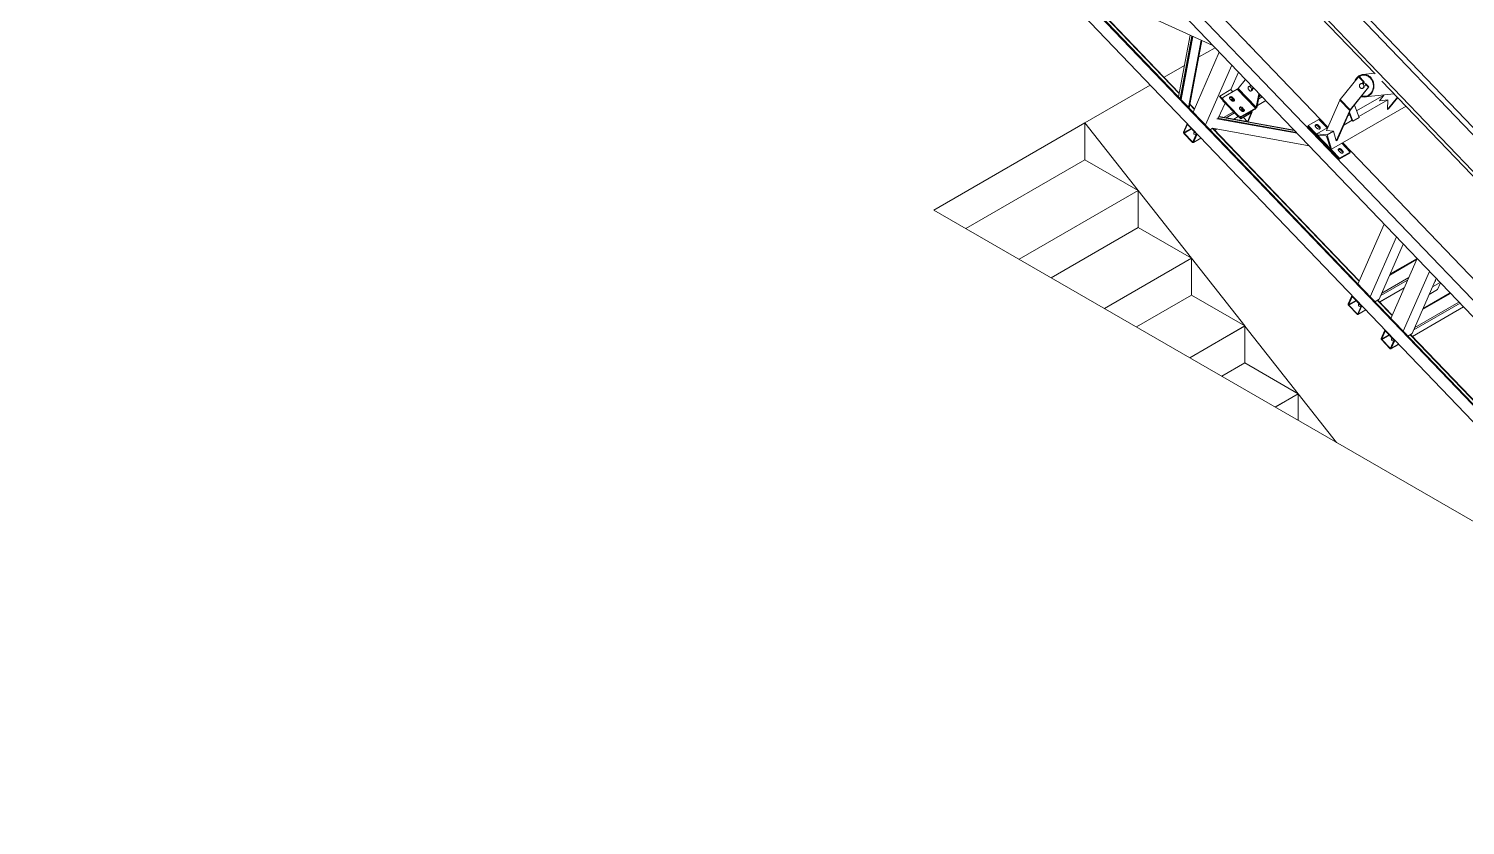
# Model space of a CAD drawing. Header units: millimetres. Extents: x 26816 to 90584, y 11074 to 56542.
# Drawn here: x 59924 to 65639, y 20511 to 23682 of the extents above; entities that cross this region are included whole.
import ezdxf

# ---------------------------------------------------------------- set-up
doc = ezdxf.new("R2010")
doc.units = ezdxf.units.MM
doc.layers.add('MAU_XAM', color=8, linetype='Continuous')
doc.layers.add('MAU_XANH', color=5, linetype='Continuous')

msp = doc.modelspace()

# ---------------------------------------------------------------- linework, layer by layer
at = {"layer": 'MAU_XAM', "linetype": 'Continuous', "lineweight": 0}
for p, q in [((64578.6, 23568.7), (64643.9, 23606.4)), ((64440.8, 23489.1), (64521.8, 23535.9)), ((64125.8, 23307.3), (64385.9, 23457.5)), ((64125.8, 23307.3), (63524.7, 22960.3)), ((64337.9, 23037.9), (64125.8, 23307.3)), ((64125.8, 23307.3), (64125.8, 23160.3)), ((64125.8, 23160.3), (63652, 22886.8)), ((64337.9, 23037.9), (64125.8, 23160.3)), ((64337.9, 23037.9), (63864.2, 22764.4)), ((64338, 23037.8), (63864.3, 22764.3)), ((64550.1, 22768.3), (64338, 23037.8)), ((64338, 22890.8), (64338, 23037.8)), ((67767.4, 20511.1), (63524.7, 22960.3)), ((64338, 22890.8), (63991.6, 22690.8)), ((64550.1, 22768.3), (64338, 22890.8)), ((64550.1, 22768.3), (64203.7, 22568.3)), ((64550.2, 22768.2), (64203.9, 22568.3)), ((64762.3, 22498.8), (64550.2, 22768.2)), ((64550.2, 22621.2), (64550.2, 22768.2)), ((64550.2, 22621.2), (64331.2, 22494.8)), ((64762.3, 22498.8), (64550.2, 22621.2)), ((64762.3, 22498.8), (64543.3, 22372.3)), ((64762.4, 22498.7), (64543.4, 22372.2)), ((64974.6, 22229.2), (64762.4, 22498.7)), ((64762.4, 22351.7), (64762.4, 22498.7)), ((64762.4, 22351.7), (64670.7, 22298.7)), ((64974.6, 22229.2), (64762.4, 22351.7)), ((64974.6, 22229.2), (64882.9, 22176.3)), ((64974.6, 22229.1), (64883, 22176.2)), ((65127.3, 22035.2), (64974.6, 22229.1)), ((64974.6, 22123.3), (64974.6, 22229.1))]:
    msp.add_line(p, q, dxfattribs=at)
at = {"layer": 'MAU_XANH', "linetype": 'Continuous', "lineweight": 0}
for p, q in [((49525.5, 39966.6), (66602.5, 22140.9)), ((49652, 39980.2), (67084.7, 21783.1)), ((49673, 39988.3), (67225.5, 21666.2)), ((66278, 21966.7), (60089.2, 28426.9)), ((66265.8, 21913.4), (60069.3, 28381.6)), ((66658.6, 21151.2), (59963.4, 28139.9)), ((66663.5, 21148.3), (60014, 28089.4)), ((66668.4, 21145.5), (60015, 28090.6)), ((66517.1, 21232.9), (62709.2, 25207.7)), ((64652.1, 24158.2), (65280.5, 23502.1)), ((65092.8, 23289.9), (64496.2, 23912.7)), ((64635.3, 23615.5), (64043.3, 23885.8)), ((64500.9, 23424.1), (64070.6, 23873.3)), ((64501.3, 23426), (64074.5, 23871.5)), ((64498.4, 23410.7), (64544.4, 23656.9)), ((64504.8, 23404), (64551.4, 23653.7)), ((64506.4, 23402.3), (64553.3, 23652.9)), ((64508.6, 23400), (64555.7, 23651.8)), ((64538.6, 23368.7), (64588.7, 23636.7)), ((64540.8, 23366.4), (64591.1, 23635.6)), ((64783.4, 23614.5), (64782.1, 23615.9)), ((64782.4, 23613.9), (64783.4, 23614.5)), ((64782.9, 23613.4), (64783.4, 23614.5)), ((64556.2, 23350.3), (64660.8, 23588.8)), ((64605.4, 23298.9), (64710, 23537.5)), ((64706.8, 23439.9), (64737.2, 23509.1)), ((65214.4, 23491.1), (65141.6, 23400.2)), ((65216.8, 23491.4), (65214.4, 23491.1)), ((65234.1, 23470.6), (65214.4, 23491.1)), ((65236.5, 23470.9), (65216.8, 23491.4)), ((65277.9, 23504.9), (65231.7, 23500)), ((65234.5, 23497.7), (65234.4, 23497.6)), ((64706.8, 23439.9), (64662.3, 23414.2)), ((64732.4, 23441.4), (64677.2, 23409.6)), ((64715, 23431.4), (64706.8, 23439.9)), ((64732.4, 23441.4), (64804.5, 23366.1)), ((64735.7, 23444.1), (64763.5, 23479.2)), ((64807.1, 23369.6), (64735.7, 23444.1)), ((64764.8, 23480.3), (64764.4, 23480)), ((64781, 23453.7), (64777.5, 23451.7)), ((64787.5, 23456.6), (64783.3, 23454.2)), ((64786.5, 23457.7), (64785.5, 23455.4)), ((64787.5, 23434.4), (64791, 23436.4)), ((64792.5, 23444.6), (64796, 23446.6)), ((64793, 23439.9), (64796.3, 23447.4)), ((65253.8, 23450.1), (65180.9, 23359.2)), ((65256.2, 23450.3), (65183.3, 23359.4)), ((65228.3, 23464.4), (65225.9, 23464.1)), ((65228, 23444.3), (65230.4, 23444.5)), ((65229.2, 23464.4), (65234.1, 23470.6)), ((65231.4, 23444.6), (65230.9, 23444.6)), ((65231.1, 23464.2), (65236.5, 23470.9)), ((65236.1, 23464.6), (65231.3, 23464.1)), ((65231.4, 23444.7), (65231.4, 23444.6)), ((65239.1, 23465.6), (65233.1, 23464.9)), ((65236.5, 23470.9), (65234.1, 23470.6)), ((65237.9, 23452.1), (65238.9, 23452.2)), ((65244, 23460.3), (65239.1, 23454.2)), ((65246.4, 23460.6), (65244, 23460.3)), ((65253.8, 23450.1), (65244, 23460.3)), ((65256.2, 23450.3), (65246.4, 23460.6)), ((65256.2, 23450.3), (65253.8, 23450.1)), ((65307.7, 23473.8), (65936.1, 22817.8)), ((64561.1, 23361.3), (64543.3, 23379.9)), ((64561.8, 23362.8), (64543.6, 23381.8)), ((64656.8, 23325.7), (64683.4, 23386.4)), ((64662.3, 23414.2), (64661.5, 23412.4)), ((64672.6, 23400.8), (64661.5, 23412.4)), ((64661.5, 23411.8), (64672.6, 23400.2)), ((64673, 23403), (64662.3, 23414.2)), ((64674.6, 23406.8), (64673.1, 23403.1)), ((64676.7, 23398.7), (64675.1, 23395)), ((64675.1, 23395), (64734.1, 23333.4)), ((64676.7, 23398.7), (64735.7, 23337.1)), ((64683.8, 23386), (64683, 23385.5)), ((64703.1, 23403.2), (64709.6, 23396.4)), ((64711.4, 23405.3), (64713, 23409)), ((64711.4, 23405.3), (64718, 23398.5)), ((64719.5, 23402.1), (64713, 23409)), ((64718, 23398.5), (64719.5, 23402.1)), ((64817.8, 23422.4), (64807.1, 23369.6)), ((64821.3, 23421.3), (64811.3, 23372)), ((64812.2, 23376.3), (64845.8, 23395.7)), ((64845.5, 23396), (64812.3, 23376.9)), ((64831.6, 23410.6), (64817.5, 23402.4)), ((64819.4, 23423.3), (64817.8, 23422.4)), ((64826.9, 23415.4), (64819.3, 23411)), ((64819.6, 23412.5), (64826.1, 23416.3)), ((65140.2, 23398.1), (65087, 23276.7)), ((65179.6, 23357), (65140.2, 23398.1)), ((65141.6, 23400.2), (65180.9, 23359.2)), ((65216.8, 23328.7), (65198.2, 23377.9)), ((65206.9, 23354.8), (65315.4, 23417.4)), ((65215.4, 23332.4), (65330.8, 23399.1)), ((65241.3, 23410.5), (65356.5, 23422.8)), ((65243.4, 23413.3), (65243.6, 23413.3)), ((65316.3, 23418.5), (65297.5, 23395.2)), ((65297.5, 23395.2), (65330.8, 23399.1)), ((65369.2, 23409.5), (65330.3, 23361)), ((65330.8, 23399.1), (65330.3, 23361)), ((65370.4, 23408.3), (65334.4, 23363.3)), ((64970.3, 23265.7), (64650.9, 23323.7)), ((64967.6, 23268.6), (64654, 23325.5)), ((64966.8, 23269.5), (64655.4, 23326)), ((64959.1, 23277.5), (64659.5, 23331.9)), ((64771.6, 23312.3), (64659.8, 23332.5)), ((64716.6, 23351.7), (64677.7, 23329.3)), ((64721.3, 23346.9), (64687.7, 23327.5)), ((64735.3, 23332.4), (64717.4, 23322.1)), ((64718, 23322), (64735.6, 23332.1)), ((64734.1, 23333.4), (64735.7, 23337.1)), ((64739.8, 23330.1), (64746.7, 23322.8)), ((64746.7, 23323.4), (64740.5, 23329.9)), ((64742.4, 23362.2), (64749, 23355.3)), ((64747.5, 23325.2), (64743.4, 23329.6)), ((64747.5, 23325.2), (64746.7, 23323.4)), ((64792.1, 23350.9), (64747.5, 23325.2)), ((64747.6, 23323), (64784.4, 23344.2)), ((64802.9, 23362.5), (64747.8, 23330.7)), ((64749.4, 23334.3), (64747.8, 23330.7)), ((64804.5, 23366.1), (64749.4, 23334.3)), ((64750.7, 23364.3), (64752.3, 23367.9)), ((64750.7, 23364.3), (64757.3, 23357.4)), ((64758.9, 23361.1), (64752.3, 23367.9)), ((64756.4, 23328.1), (64772.3, 23311.5)), ((64772.4, 23312), (64756.8, 23328.3)), ((64757.3, 23357.4), (64758.9, 23361.1)), ((64786.1, 23343.5), (64772.4, 23312)), ((64775.4, 23312.9), (64792.1, 23350.9)), ((64786.1, 23343.5), (64785.1, 23344.6)), ((64792.1, 23350.9), (64788.8, 23354.4)), ((64802.9, 23362.5), (64804.5, 23366.1)), ((64807.1, 23369.6), (64811.3, 23372)), ((65057.2, 23321), (65014.7, 23296.5)), ((65057.2, 23321), (65089.6, 23287.1)), ((65106.8, 23202.3), (65403.6, 23373.7)), ((65179.6, 23357), (65126.3, 23235.6)), ((65183.1, 23359.1), (65129.9, 23237.7)), ((65172.5, 23335), (65180.5, 23339.6)), ((65188.4, 23318.7), (65177.7, 23346.9)), ((65192.3, 23314.6), (65179, 23349.8)), ((65183.1, 23359.1), (65179.6, 23357)), ((65183.3, 23359.4), (65180.9, 23359.2)), ((65188.4, 23318.7), (65189.9, 23317.8)), ((65192.3, 23314.6), (65216.8, 23328.7)), ((65334.4, 23363.3), (65330.3, 23361)), ((64518.3, 23270.9), (64531.5, 23301.1)), ((64520.2, 23268.8), (64533.5, 23299)), ((64548.5, 23285.1), (64520.2, 23268.8)), ((64553, 23230.2), (64520.2, 23264.4)), ((64550.4, 23283.2), (64521, 23266.2)), ((64553.8, 23232), (64521, 23266.2)), ((64533.9, 23302.9), (64532.3, 23302)), ((64534.3, 23299.5), (64533.5, 23299)), ((64535.3, 23298.9), (64568.1, 23264.7)), ((64536.1, 23300.7), (64568.9, 23266.5)), ((64568.9, 23262.1), (64555.6, 23231.9)), ((64573.6, 23261.6), (64570.9, 23260)), ((64634.2, 23285.6), (64623.9, 23279.7)), ((65216.7, 22676.9), (64633.8, 23285.4)), ((65018, 23216), (64634.2, 23285.6)), ((65217.4, 22678.5), (64636, 23285.3)), ((64649.5, 23282.9), (64642.3, 23278.7)), ((64642.6, 23278.4), (64650.1, 23282.8)), ((64773.3, 23311.7), (64775.4, 23312.9)), ((64958.2, 23278.4), (64773.7, 23311.9)), ((65013.2, 23292.8), (65014.7, 23296.5)), ((65137.7, 23162.8), (65013.2, 23292.8)), ((65014.7, 23296.5), (65139.3, 23166.4)), ((65050.7, 23285.3), (65044.1, 23292.2)), ((65048.4, 23263.3), (65092.2, 23288.6)), ((65089.4, 23259.7), (65048.4, 23263.3)), ((65048.4, 23263.3), (65049, 23261.5)), ((65052.4, 23294.3), (65054, 23297.9)), ((65052.4, 23294.3), (65059, 23287.4)), ((65054, 23297.9), (65060.6, 23291)), ((65059, 23287.4), (65060.6, 23291)), ((65087, 23276.7), (65114.6, 23274.3)), ((65089.4, 23259.7), (65114.6, 23274.3)), ((65114.6, 23274.3), (65126.3, 23235.6)), ((65156.5, 23298.5), (65189.9, 23317.8)), ((65189.9, 23317.8), (65192.3, 23314.6)), ((64556.4, 23233.5), (64553.8, 23232)), ((64556.8, 23228.9), (64587.8, 23246.8)), ((64570.9, 23260), (64557.6, 23229.8)), ((64587.5, 23247.1), (64557.6, 23229.8)), ((65051.8, 23258.6), (65084.3, 23255.8)), ((65088.9, 23250.9), (65102.8, 23205.4)), ((65106.8, 23202.3), (65089.4, 23259.7)), ((65129.9, 23237.7), (65126.3, 23235.6)), ((65148, 23226.1), (65181.7, 23190.9)), ((65748.4, 22605.6), (65151.8, 23228.3)), ((65105.5, 23202.5), (65106.8, 23202.3)), ((65142.5, 23189.5), (65135.9, 23196.4)), ((65180.1, 23187.3), (65137.7, 23162.8)), ((65139.3, 23166.4), (65137.7, 23162.8)), ((65181.7, 23190.9), (65139.3, 23166.4)), ((65144.2, 23198.4), (65145.8, 23202.1)), ((65144.2, 23198.4), (65150.8, 23191.6)), ((65145.8, 23202.1), (65152.4, 23195.2)), ((65150.8, 23191.6), (65152.4, 23195.2)), ((65181.7, 23190.9), (65180.1, 23187.3)), ((65439, 22930.1), (65437.7, 22931.5)), ((65438, 22929.6), (65439, 22930.1)), ((65438.5, 22929.1), (65439, 22930.1)), ((65211.9, 22665.9), (65316.5, 22904.5)), ((65261, 22614.6), (65365.6, 22853.1)), ((65296.5, 22605.1), (65392.8, 22824.8)), ((65445.5, 22762.8), (65338.6, 22701.1)), ((65447.5, 22767.5), (65340.6, 22705.8)), ((65343, 22529), (65447.6, 22767.6)), ((65570.1, 22793.3), (65568.8, 22794.6)), ((65569.1, 22792.7), (65570.1, 22793.3)), ((65569.6, 22792.2), (65570.1, 22793.3)), ((65414.3, 22691.7), (65307.4, 22629.9)), ((65392.2, 22477.7), (65496.7, 22716.3)), ((65396.6, 22651.3), (65298, 22594.4)), ((65298.2, 22594.1), (65396.3, 22650.7)), ((65409.8, 22681.5), (65302.9, 22619.8)), ((65427.6, 22468.2), (65523.9, 22687.9)), ((65529.3, 22643.4), (65496, 22624.2)), ((65539.4, 22671.8), (65509.2, 22654.4)), ((65541, 22670.1), (65529.3, 22643.4)), ((65173.9, 22586.5), (65187.1, 22616.7)), ((65208.6, 22545.9), (65175.8, 22580.1)), ((65175.9, 22584.5), (65189.1, 22614.7)), ((65204.1, 22600.8), (65175.9, 22584.5)), ((65206, 22598.8), (65176.6, 22581.9)), ((65209.4, 22547.7), (65176.6, 22581.9)), ((65189.6, 22618.6), (65187.9, 22617.6)), ((65189.9, 22615.1), (65189.1, 22614.7)), ((65190.9, 22614.5), (65223.7, 22580.3)), ((65191.7, 22616.3), (65224.5, 22582.1)), ((65224.5, 22577.7), (65211.3, 22547.5)), ((65226.5, 22575.7), (65213.2, 22545.5)), ((65229.2, 22577.2), (65226.5, 22575.7)), ((65296.5, 22605.1), (65279.5, 22595.3)), ((65347.8, 22540.1), (65289.4, 22601)), ((65348.5, 22541.6), (65290.8, 22601.8)), ((65618.4, 22589.3), (65434.1, 22482.9)), ((65613.7, 22594.2), (65438.5, 22493.1)), ((65580.9, 22628.4), (65469.7, 22564.2)), ((65578.7, 22630.7), (65471.8, 22568.9)), ((65212, 22549.1), (65209.4, 22547.7)), ((65212.4, 22544.5), (65243.4, 22562.4)), ((65243.1, 22562.7), (65213.2, 22545.5)), ((65632.3, 22574.8), (65429.1, 22457.5)), ((65429.4, 22457.2), (65632.6, 22574.5)), ((65305, 22449.6), (65318.3, 22479.8)), ((65307, 22447.6), (65320.2, 22477.8)), ((65335.2, 22463.9), (65307, 22447.6)), ((65337.1, 22461.9), (65307.8, 22445)), ((65320.7, 22481.7), (65319, 22480.8)), ((65321, 22478.2), (65320.2, 22477.8)), ((65322.1, 22477.6), (65354.8, 22443.4)), ((65322.9, 22479.4), (65355.6, 22445.2)), ((65427.6, 22468.2), (65410.6, 22458.4)), ((65812.2, 22055.4), (65420.5, 22464.2)), ((65812.5, 22057.3), (65421.9, 22465)), ((65339.7, 22409), (65307, 22443.2)), ((65340.5, 22410.8), (65307.8, 22445)), ((65343.1, 22412.3), (65340.5, 22410.8)), ((65355.6, 22440.8), (65342.4, 22410.6)), ((65343.6, 22407.7), (65374.5, 22425.5)), ((65357.6, 22438.8), (65344.3, 22408.6)), ((65374.2, 22425.8), (65344.3, 22408.6)), ((65360.3, 22440.4), (65357.6, 22438.8))]:
    msp.add_line(p, q, dxfattribs=at)
at = {"layer": 'MAU_XANH', "linetype": 'Continuous', "lineweight": 0, "flags": 128}
for points in [[(65225.8, 23412.4), (65228.4, 23411.5), (65231.9, 23410.8), (65235.4, 23410.4), (65238.9, 23410.3), (65242.3, 23410.6), (65245.8, 23411.3), (65249.1, 23412.2), (65252.4, 23413.6), (65255.5, 23415.2), (65258.5, 23417.2), (65261.3, 23419.5), (65263.9, 23422), (65266.3, 23424.8), (65268.5, 23427.9), (65270.4, 23431.1), (65272.1, 23434.6), (65273.5, 23438.2), (65274.5, 23441.9), (65275.3, 23445.7), (65275.8, 23449.7), (65276, 23453.6), (65275.9, 23457.6), (65275.4, 23461.6), (65274.7, 23465.5), (65273.7, 23469.3), (65272.3, 23473), (65270.7, 23476.6), (65268.8, 23480), (65266.7, 23483.2), (65264.3, 23486.2), (65261.8, 23489), (65259, 23491.5), (65256, 23493.7), (65252.9, 23495.6), (65249.7, 23497.2), (65246.3, 23498.4), (65242.9, 23499.4), (65239.4, 23499.9), (65235.9, 23500.2), (65232.5, 23500), (65229, 23499.6), (65225.6, 23498.8), (65222.3, 23497.6), (65219.1, 23496.1), (65216, 23494.3), (65213.1, 23492.2), (65210.4, 23489.8), (65207.9, 23487.1), (65205.6, 23484.2), (65203.6, 23481), (65201.8, 23477.7), (65200.3, 23474.1), (65199.8, 23472.8)], [(65227.4, 23414.4), (65229.7, 23413.7), (65233.1, 23413.1), (65236.5, 23412.8), (65239.9, 23412.9), (65243.2, 23413.3), (65246.5, 23414), (65249.8, 23415.1), (65252.9, 23416.6), (65255.9, 23418.3), (65258.7, 23420.4), (65261.3, 23422.7), (65263.7, 23425.4), (65265.9, 23428.2), (65267.9, 23431.3), (65269.6, 23434.6), (65271, 23438.1), (65272.2, 23441.7), (65273, 23445.4), (65273.6, 23449.2), (65273.8, 23453), (65273.7, 23456.9), (65273.3, 23460.7), (65272.7, 23464.5), (65271.7, 23468.3), (65270.4, 23471.9), (65268.8, 23475.4), (65267, 23478.7), (65264.9, 23481.8), (65262.6, 23484.7), (65260.1, 23487.3), (65257.4, 23489.7), (65254.5, 23491.8), (65251.4, 23493.6), (65248.3, 23495.1), (65245, 23496.3), (65241.7, 23497.1), (65238.3, 23497.6), (65234.9, 23497.7), (65231.5, 23497.4), (65228.2, 23496.8), (65224.9, 23495.9), (65221.7, 23494.6), (65218.7, 23493), (65216, 23491.3)], [(64764.9, 23480.2), (64764.2, 23479.9), (64763.5, 23479.2)], [(64779.8, 23437), (64781.1, 23435.8), (64782.5, 23434.9), (64783.8, 23434.2), (64785.1, 23433.9), (64786.3, 23433.9), (64787.4, 23434.3), (64788.2, 23435), (64788.9, 23435.9), (64789.4, 23437.1), (64789.6, 23438.5), (64789.5, 23440.1), (64789.2, 23441.8), (64788.6, 23443.5), (64787.9, 23445.3), (64786.9, 23446.9), (64785.8, 23448.4), (64784.5, 23449.7), (64783.2, 23450.8), (64781.8, 23451.5), (64780.5, 23452), (64779.3, 23452.2), (64778.1, 23452), (64777.2, 23451.5), (64776.4, 23450.7), (64775.8, 23449.6), (64775.5, 23448.3), (64775.4, 23446.7), (64775.6, 23445.1), (64776.1, 23443.4), (64776.7, 23441.6), (64777.6, 23440), (64778.7, 23438.4), (64779.8, 23437)], [(64781, 23453.7), (64782.1, 23454.1), (64783.3, 23454.2)], [(64792.5, 23444.6), (64792.9, 23442.8), (64793.1, 23441.1), (64793, 23439.6), (64792.6, 23438.2), (64791.9, 23437.2), (64791, 23436.4), (64791, 23436.4)], [(65219.5, 23449.1), (65220.6, 23447.5), (65221.8, 23446.3), (65223.3, 23445.3), (65224.8, 23444.6), (65226.5, 23444.2), (65228.1, 23444.3), (65229.8, 23444.7), (65231.3, 23445.4), (65232.7, 23446.5), (65233.8, 23447.8), (65234.7, 23449.3), (65235.3, 23451.1), (65235.7, 23452.9), (65235.7, 23454.8), (65235.4, 23456.7), (65234.7, 23458.5), (65233.8, 23460.1), (65232.7, 23461.5), (65231.3, 23462.7), (65229.8, 23463.5), (65228.2, 23464), (65226.5, 23464.2), (65224.9, 23464), (65223.3, 23463.4), (65221.9, 23462.5), (65220.6, 23461.3), (65219.6, 23459.9), (65218.8, 23458.2), (65218.3, 23456.4), (65218.2, 23454.5), (65218.3, 23452.6), (65218.8, 23450.8), (65219.5, 23449.1)], [(65228.3, 23464.4), (65229.6, 23464.4), (65231.3, 23464.1)], [(65238.8, 23465.6), (65238.8, 23465.6), (65238.5, 23465.5)], [(64661.5, 23412.4), (64661.4, 23412.2), (64661.4, 23412), (64661.4, 23411.8), (64661.5, 23411.8)], [(64677.2, 23409.6), (64676, 23408.7), (64675, 23407.5), (64674.4, 23406.2), (64674.2, 23404.7), (64674.3, 23403.2), (64674.8, 23401.6), (64675.6, 23400.1), (64676.7, 23398.7)], [(64713, 23409), (64711.8, 23410), (64710.5, 23410.8), (64709, 23411.3), (64707.5, 23411.6), (64706, 23411.7), (64704.7, 23411.4), (64703.4, 23410.9), (64702.5, 23410.1), (64701.8, 23409.2), (64701.4, 23408.1), (64701.3, 23406.9), (64701.6, 23405.6), (64702.2, 23404.4), (64703.1, 23403.2)], [(64719.7, 23394.8), (64719.7, 23394.9), (64719.5, 23396.1), (64718.8, 23397.4), (64718, 23398.5), (64716.8, 23399.5), (64715.5, 23400.3), (64714, 23400.9), (64712.5, 23401.2), (64711, 23401.2), (64709.6, 23400.9), (64708.4, 23400.4), (64707.4, 23399.7), (64707, 23399.2)], [(64709.6, 23396.4), (64710.8, 23395.4), (64712.1, 23394.6), (64713.6, 23394), (64715.1, 23393.7), (64716.6, 23393.7), (64718, 23394), (64719.2, 23394.5), (64720.2, 23395.2), (64720.9, 23396.2), (64721.3, 23397.3), (64721.3, 23398.5), (64721, 23399.8), (64720.4, 23401), (64719.5, 23402.1)], [(64817.8, 23422.4), (64818, 23423.7), (64818, 23424.8)], [(64752.3, 23367.9), (64751.2, 23368.9), (64749.8, 23369.7), (64748.4, 23370.3), (64746.9, 23370.6), (64745.4, 23370.6), (64744, 23370.4), (64742.8, 23369.8), (64741.8, 23369.1), (64741.1, 23368.1), (64740.7, 23367), (64740.6, 23365.8), (64740.9, 23364.5), (64741.5, 23363.3), (64742.4, 23362.2)], [(64759.1, 23353.8), (64759.1, 23353.8), (64758.8, 23355.1), (64758.2, 23356.3), (64757.3, 23357.4), (64756.1, 23358.4), (64754.8, 23359.2), (64753.3, 23359.8), (64751.8, 23360.1), (64750.4, 23360.1), (64749, 23359.9), (64747.7, 23359.4), (64746.8, 23358.6), (64746.3, 23358.1)], [(64746.7, 23323.4), (64746.6, 23323.2), (64746.6, 23323), (64746.7, 23322.9), (64746.8, 23322.8), (64746.9, 23322.8), (64747.1, 23322.8), (64747.3, 23322.9), (64747.6, 23323)], [(64749, 23355.3), (64750.1, 23354.3), (64751.5, 23353.5), (64752.9, 23353), (64754.4, 23352.7), (64755.9, 23352.6), (64757.3, 23352.9), (64758.5, 23353.4), (64759.5, 23354.2), (64760.2, 23355.1), (64760.6, 23356.2), (64760.7, 23357.4), (64760.4, 23358.7), (64759.8, 23359.9), (64758.9, 23361.1)], [(64784.4, 23344.2), (64784.9, 23344.5), (64785.4, 23344.7), (64785.8, 23344.7), (64786.1, 23344.7), (64786.3, 23344.5), (64786.3, 23344.3), (64786.3, 23343.9), (64786.1, 23343.5)], [(64531.5, 23301.1), (64531.8, 23301.6), (64532.3, 23302), (64532.8, 23302.2), (64533.4, 23302.2), (64534.1, 23302.1), (64534.8, 23301.8), (64535.5, 23301.3), (64536.1, 23300.7)], [(64533.5, 23299), (64533.6, 23299.2), (64533.8, 23299.4), (64534, 23299.5), (64534.2, 23299.5), (64534.5, 23299.4), (64534.8, 23299.3), (64535.1, 23299.1), (64535.3, 23298.9)], [(64562.3, 23270.8), (64561.1, 23270.3), (64560.1, 23269.5), (64559.4, 23268.5), (64559, 23267.4), (64559, 23266.2), (64559.2, 23265), (64559.8, 23263.7), (64560.7, 23262.6)], [(64772.4, 23312), (64772.3, 23311.8), (64772.3, 23311.6), (64772.3, 23311.5), (64772.4, 23311.4), (64772.6, 23311.4), (64772.8, 23311.4), (64773, 23311.5), (64773.3, 23311.7)], [(65044.1, 23292.2), (65043.2, 23293.3), (65042.6, 23294.5), (65042.3, 23295.8), (65042.4, 23297), (65042.8, 23298.1), (65043.5, 23299.1), (65044.5, 23299.8), (65045.7, 23300.3), (65047.1, 23300.6), (65048.6, 23300.5), (65050.1, 23300.2), (65051.5, 23299.7), (65052.9, 23298.9), (65054, 23297.9)], [(65060.6, 23291), (65061.5, 23289.9), (65062.1, 23288.7), (65062.4, 23287.4), (65062.3, 23286.2), (65061.9, 23285.1), (65061.2, 23284.1), (65060.2, 23283.4), (65059, 23282.9), (65057.6, 23282.6), (65056.1, 23282.6), (65054.6, 23283), (65053.2, 23283.5), (65051.8, 23284.3), (65050.7, 23285.3)], [(64557.6, 23229.8), (64557.3, 23229.3), (64556.9, 23228.9), (64556.3, 23228.7), (64555.7, 23228.7), (64555.1, 23228.8), (64554.4, 23229.1), (64553.7, 23229.6), (64553, 23230.2)], [(64555.6, 23231.9), (64555.5, 23231.7), (64555.3, 23231.5), (64555.1, 23231.4), (64554.9, 23231.4), (64554.6, 23231.5), (64554.3, 23231.6), (64554.1, 23231.8), (64553.8, 23232)], [(65135.9, 23196.4), (65135, 23197.5), (65134.4, 23198.7), (65134.1, 23200), (65134.2, 23201.2), (65134.6, 23202.3), (65135.3, 23203.2), (65136.3, 23204), (65137.5, 23204.5), (65138.9, 23204.8), (65140.3, 23204.7), (65141.9, 23204.4), (65143.3, 23203.9), (65144.7, 23203.1), (65145.8, 23202.1)], [(65152.4, 23195.2), (65153.3, 23194.1), (65153.9, 23192.9), (65154.1, 23191.6), (65154.1, 23190.4), (65153.7, 23189.3), (65153, 23188.3), (65152, 23187.6), (65150.8, 23187.1), (65149.4, 23186.8), (65147.9, 23186.8), (65146.4, 23187.1), (65144.9, 23187.7), (65143.6, 23188.5), (65142.5, 23189.5)], [(65187.1, 22616.7), (65187.5, 22617.2), (65187.9, 22617.6), (65188.4, 22617.8), (65189, 22617.9), (65189.7, 22617.7), (65190.4, 22617.4), (65191.1, 22616.9), (65191.7, 22616.3)], [(65189.1, 22614.7), (65189.2, 22614.9), (65189.4, 22615), (65189.6, 22615.1), (65189.9, 22615.1), (65190.1, 22615.1), (65190.4, 22614.9), (65190.7, 22614.8), (65190.9, 22614.5)], [(65217.9, 22586.4), (65216.7, 22585.9), (65215.7, 22585.1), (65215, 22584.2), (65214.6, 22583.1), (65214.6, 22581.9), (65214.9, 22580.6), (65215.5, 22579.4), (65216.4, 22578.2)], [(65213.2, 22545.5), (65212.9, 22544.9), (65212.5, 22544.6), (65211.9, 22544.4), (65211.3, 22544.3), (65210.7, 22544.5), (65210, 22544.8), (65209.3, 22545.2), (65208.6, 22545.9)], [(65211.3, 22547.5), (65211.1, 22547.3), (65211, 22547.1), (65210.7, 22547.1), (65210.5, 22547.1), (65210.2, 22547.1), (65210, 22547.2), (65209.7, 22547.4), (65209.4, 22547.7)], [(65318.3, 22479.8), (65318.6, 22480.4), (65319, 22480.7), (65319.5, 22481), (65320.2, 22481), (65320.8, 22480.8), (65321.5, 22480.5), (65322.2, 22480.1), (65322.9, 22479.4)], [(65320.2, 22477.8), (65320.4, 22478), (65320.5, 22478.2), (65320.7, 22478.2), (65321, 22478.2), (65321.2, 22478.2), (65321.5, 22478.1), (65321.8, 22477.9), (65322.1, 22477.6)], [(65344.3, 22408.6), (65344, 22408.1), (65343.6, 22407.7), (65343.1, 22407.5), (65342.5, 22407.4), (65341.8, 22407.6), (65341.1, 22407.9), (65340.4, 22408.4), (65339.7, 22409)], [(65342.4, 22410.6), (65342.3, 22410.4), (65342.1, 22410.3), (65341.9, 22410.2), (65341.6, 22410.2), (65341.4, 22410.2), (65341.1, 22410.4), (65340.8, 22410.5), (65340.5, 22410.8)], [(65349, 22449.5), (65347.8, 22449), (65346.9, 22448.3), (65346.2, 22447.3), (65345.8, 22446.2), (65345.7, 22445), (65346, 22443.7), (65346.6, 22442.5), (65347.5, 22441.4)]]:
    msp.add_lwpolyline(points, dxfattribs=at)
at = {"layer": 'MAU_XANH', "linetype": 'Continuous', "lineweight": 0}
for centre, radius, start, end in [((64778.4, 23612.3), 5.18, 44.3311, 81.8702), ((65238.2, 23464.2), 33.7, 96.3933, 127.9157), ((65239.4, 23459.6), 39.4, 134.8681, 147.7076), ((65229.2, 23453.2), 8.8, 277.9081, 352.7788), ((65233.9, 23457.2), 7.73, 73.3292, 108.1789), ((65238.6, 23456.8), 8.69, 24.1335, 103.2192), ((64680.1, 23400.6), 7.46, 160.356, 228.5543), ((64705.4, 23400.1), 7.95, 41.2379, 121.2003), ((64710.4, 23389.7), 8.47, 29.6409, 105.0519), ((64713.8, 23394.2), 5.94, 6.0751, 46.0531), ((64810.8, 23426.2), 16.3, 302.3614, 328.5167), ((64809.4, 23428.2), 16.3, 312.302, 327.5551), ((65149.3, 23393.8), 10, 140.2522, 154.7733), ((65240, 23446.5), 33.3, 249.155, 275.9637), ((64742.9, 23341.4), 11.8, 222.4205, 294.6677), ((64744.4, 23345), 11.8, 222.4205, 294.6677), ((64744.8, 23359), 7.95, 41.2379, 121.2003), ((64749.8, 23348.7), 8.47, 29.6405, 105.0519), ((64753.2, 23353.2), 5.94, 6.0751, 46.0531), ((65188.6, 23352.7), 10, 140.2522, 154.7733), ((65184.6, 23358.3), 1.67, 140.2522, 154.7733), ((64524.8, 23269.3), 6.67, 166.5829, 227.1557), ((64522.8, 23268.2), 2.67, 166.5829, 227.1557), ((64563.2, 23263.6), 5.6, 84.9819, 139.0219), ((64567.1, 23268.7), 8.8, 223.7496, 275.5256), ((64566.3, 23262.7), 2.67, 346.5829, 47.1557), ((64564.4, 23261.6), 6.67, 346.5829, 47.1557), ((65046.4, 23289), 7.95, 41.2377, 121.2019), ((65052.8, 23262.4), 3.95, 193.201, 254.3412), ((65054.9, 23283.1), 5.94, 6.0654, 46.0537), ((65082.5, 23249.4), 6.59, 13.201, 74.3412), ((65106.6, 23206.3), 3.95, 193.201, 254.3412), ((65138.2, 23193.2), 7.95, 41.2379, 121.2003), ((65146.6, 23187.3), 5.94, 6.073, 46.0532), ((65434, 22927.9), 5.18, 44.3311, 81.8702), ((65565.1, 22791), 5.18, 44.3311, 81.8702), ((65515.6, 22681), 5.15, 317.6606, 354.1454), ((65180.4, 22585), 6.67, 166.5829, 227.1557), ((65178.5, 22583.8), 2.67, 166.5829, 227.1557), ((65218.8, 22579.3), 5.6, 84.9819, 139.0219), ((65222.7, 22584.3), 8.8, 223.7496, 275.5256), ((65221.9, 22578.3), 2.67, 346.5829, 47.1557), ((65220, 22577.2), 6.67, 346.5829, 47.1557), ((65311.5, 22448.1), 6.67, 166.5829, 227.1557), ((65309.6, 22447), 2.67, 166.5829, 227.1557), ((65350, 22442.4), 5.6, 84.9819, 139.0219), ((65353.8, 22447.5), 8.8, 223.7496, 275.5256), ((65353, 22441.5), 2.67, 346.5829, 47.1557), ((65351.1, 22440.3), 6.67, 346.5829, 47.1557)]:
    msp.add_arc(centre, radius, start, end, dxfattribs=at)
for points in [[(64735.7, 23444.1), (64735.5, 23443.9), (64735.2, 23443.4), (64734.3, 23442.6), (64733.4, 23441.9), (64732.7, 23441.6), (64732.4, 23441.4)], [(64802.9, 23362.5), (64803.8, 23363.1), (64805.4, 23364.3), (64808, 23366.9), (64810.2, 23369.6), (64810.9, 23371.2), (64811.3, 23372)], [(64804.5, 23366.1), (64804.8, 23366.4), (64805.3, 23366.8), (64806.1, 23367.7), (64806.8, 23368.7), (64807, 23369.3), (64807.1, 23369.6)]]:
    msp.add_open_spline(points, degree=3, dxfattribs=at)

doc.saveas('drawing.dxf')
